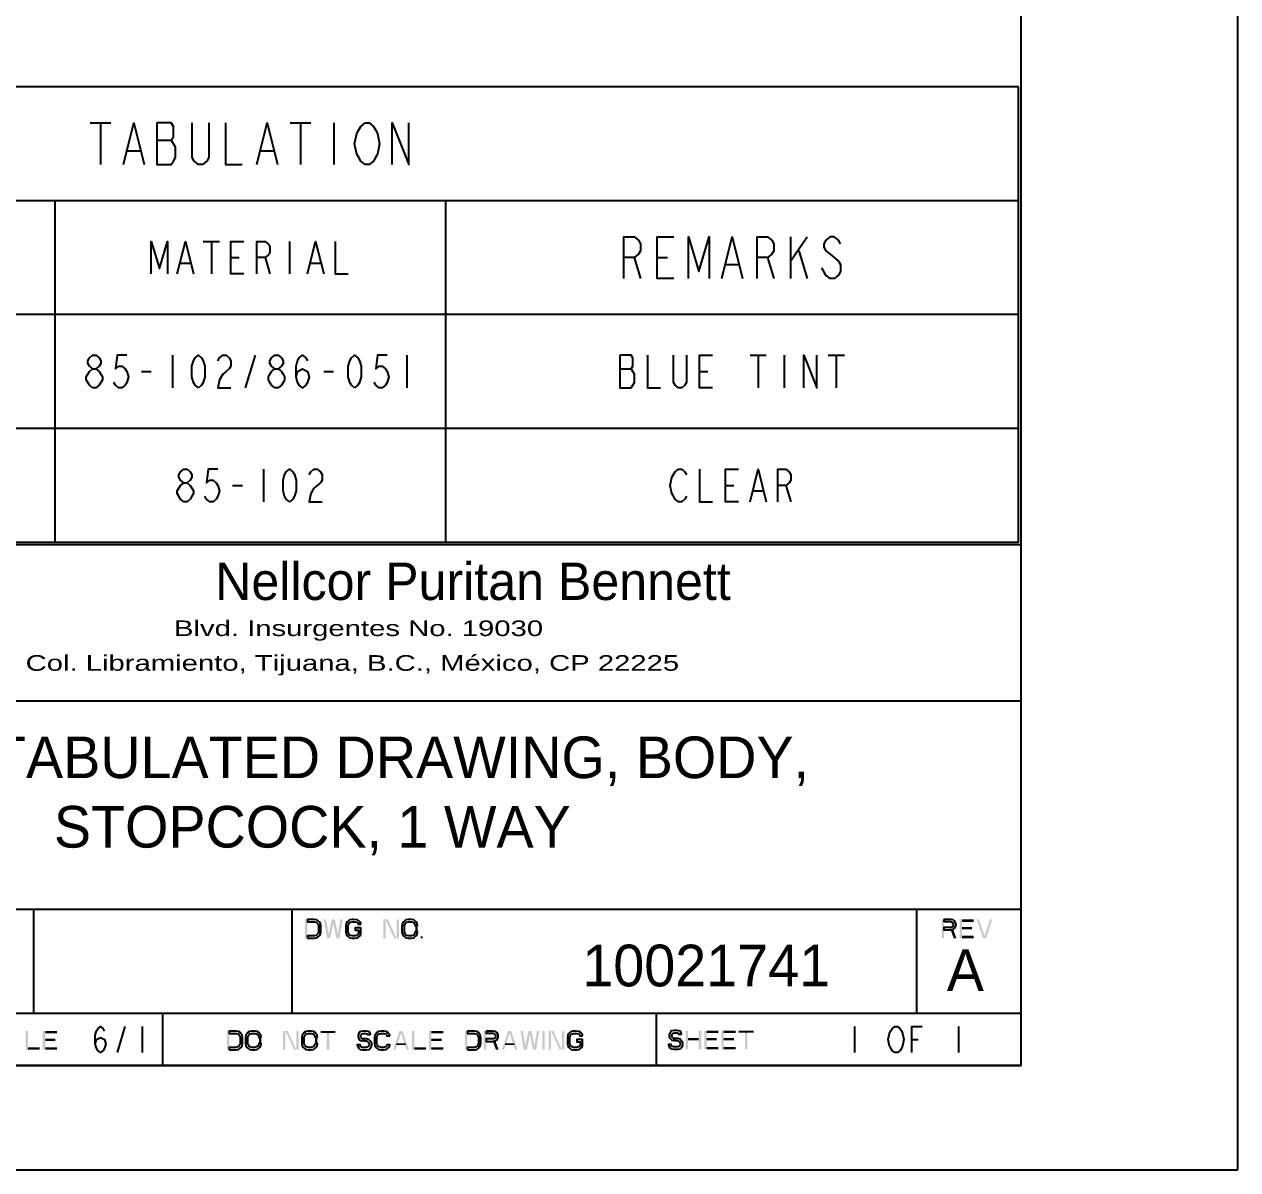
# Model space of a CAD drawing. Extents: x 0 to 34, y 0 to 22.
# Drawn here: x 28.17 to 34, y 0 to 5.5 of the extents above; entities that cross this region are included whole.
import ezdxf

# ---------------------------------------------------------------- set-up
doc = ezdxf.new("R2010")
doc.units = 0
doc.header["$LTSCALE"] = 1.87
doc.header["$MEASUREMENT"] = 0
doc.layers.get('0').update_dxf_attribs({"linetype": 'CONTINUOUS'})

msp = doc.modelspace()

# ---------------------------------------------------------------- linework, layer by layer
at = {"color": 7, "linetype": 'Continuous'}
for p, q in [((34, 0), (34, 22)), ((32.96, 0.5), (32.96, 21.5)), ((32.96, 3), (20.08, 3)), ((32.96, 0.5), (32.96, 3)), ((32.96, 2.25), (27.84, 2.25)), ((32.96, 1.25), (27.84, 1.25)), ((28.22, 0.75), (28.22, 1.25)), ((29.46, 0.75), (29.46, 1.25)), ((32.46, 0.75), (32.46, 1.25)), ((32.96, 0.75), (27.84, 0.75)), ((28.84, 0.5), (28.84, 0.75)), ((31.21, 0.5), (31.21, 0.75)), ((1.06, 0.5), (32.96, 0.5)), ((32.96, 0.5), (20.08, 0.5)), ((0, 0), (34, 0))]:
    msp.add_line(p, q, dxfattribs=at)
at = {"color": 2, "linetype": 'Continuous'}
for p, q in [((32.94768, 5.19966), (26.07268, 5.19966)), ((32.94768, 3.01216), (32.94768, 5.19966)), ((28.49018, 5.02623), (28.59018, 5.02623)), ((28.54018, 5.02623), (28.54018, 4.82623)), ((29.45018, 5.02623), (29.55018, 5.02623)), ((29.50018, 5.02623), (29.50018, 4.82623)), ((29.66018, 5.02623), (29.66018, 4.82623)), ((28.81018, 4.94289), (28.88018, 4.94289)), ((28.67018, 4.89289), (28.73018, 4.89289)), ((29.31018, 4.89289), (29.37018, 4.89289)), ((32.94768, 4.65279), (26.07268, 4.65279)), ((28.32268, 3.01216), (28.32268, 4.65279)), ((30.19768, 3.01216), (30.19768, 4.65279)), ((29.03362, 4.45748), (29.11174, 4.45748)), ((29.07268, 4.45748), (29.07268, 4.30123)), ((29.44768, 4.45748), (29.44768, 4.30123)), ((31.85268, 4.47935), (31.85268, 4.27935)), ((31.85268, 4.36268), (31.93268, 4.47935)), ((29.16643, 4.37935), (29.20549, 4.37935)), ((29.33049, 4.37935), (29.35393, 4.30123)), ((31.10268, 4.37935), (31.13268, 4.27935)), ((31.21268, 4.37935), (31.26268, 4.37935)), ((31.74268, 4.37935), (31.77268, 4.27935)), ((31.89268, 4.41268), (31.93268, 4.27935)), ((28.92424, 4.35331), (28.97112, 4.35331)), ((29.54924, 4.35331), (29.59612, 4.35331)), ((31.54268, 4.34602), (31.60268, 4.34602)), ((32.94768, 4.10591), (26.07268, 4.10591)), ((28.88518, 3.9106), (28.88518, 3.75435)), ((29.23674, 3.75435), (29.28362, 3.9106)), ((30.01018, 3.9106), (30.01018, 3.75435)), ((31.65862, 3.9106), (31.73674, 3.9106)), ((31.69768, 3.9106), (31.69768, 3.75435)), ((31.82268, 3.9106), (31.82268, 3.75435)), ((32.03362, 3.9106), (32.11174, 3.9106)), ((32.07268, 3.9106), (32.07268, 3.75435)), ((31.03362, 3.8455), (31.0883, 3.8455)), ((28.73674, 3.83248), (28.78362, 3.83248)), ((29.61174, 3.83248), (29.65862, 3.83248)), ((31.41643, 3.83248), (31.45549, 3.83248)), ((32.94768, 3.55904), (26.07268, 3.55904)), ((29.32268, 3.36373), (29.32268, 3.20748)), ((29.17424, 3.2856), (29.22112, 3.2856)), ((31.54143, 3.2856), (31.58049, 3.2856)), ((31.83049, 3.2856), (31.85393, 3.20748)), ((31.67424, 3.25956), (31.72112, 3.25956)), ((32.94768, 3.01216), (26.07268, 3.01216)), ((28.62125, 0.5625), (28.65875, 0.6875)), ((28.74, 0.6875), (28.74, 0.5625)), ((32.16, 0.6875), (32.16, 0.5625)), ((32.66, 0.6875), (32.66, 0.5625)), ((32.435, 0.625), (32.46625, 0.625))]:
    msp.add_line(p, q, dxfattribs=at)
for points in [[(28.65018, 4.82623), (28.70018, 5.02623), (28.75018, 4.82623)], [(28.81018, 5.02623), (28.81018, 4.82623), (28.88018, 4.82623), (28.89018, 4.84289), (28.90018, 4.85956), (28.90018, 4.90956), (28.89018, 4.92623), (28.88018, 4.94289), (28.89018, 4.95956), (28.89018, 5.00956), (28.88018, 5.02623), (28.81018, 5.02623)], [(29.06018, 5.02623), (29.06018, 4.85956), (29.05018, 4.84289), (29.03018, 4.82623), (29.01018, 4.82623), (28.99018, 4.84289), (28.98018, 4.85956), (28.98018, 5.02623)], [(29.14018, 5.02623), (29.14018, 4.82623), (29.22018, 4.82623)], [(29.29018, 4.82623), (29.34018, 5.02623), (29.39018, 4.82623)], [(29.86018, 4.85956), (29.85018, 4.84289), (29.83018, 4.82623), (29.81018, 4.82623), (29.79018, 4.84289), (29.78018, 4.85956), (29.77018, 4.87623), (29.76018, 4.92623), (29.77018, 4.97623), (29.78018, 4.99289), (29.79018, 5.00956), (29.81018, 5.02623), (29.83018, 5.02623), (29.85018, 5.00956), (29.86018, 4.99289), (29.87018, 4.97623), (29.88018, 4.92623), (29.87018, 4.87623), (29.86018, 4.85956)], [(29.94018, 4.82623), (29.94018, 5.02623), (30.02018, 4.82623), (30.02018, 5.02623)], [(28.78362, 4.30123), (28.78362, 4.45748), (28.82268, 4.32727), (28.86174, 4.45748), (28.86174, 4.30123)], [(28.90862, 4.30123), (28.94768, 4.45748), (28.98674, 4.30123)], [(29.22893, 4.30123), (29.16643, 4.30123), (29.16643, 4.45748), (29.22893, 4.45748)], [(29.29143, 4.30123), (29.29143, 4.45748), (29.33049, 4.45748), (29.34612, 4.44445), (29.35393, 4.43143), (29.35393, 4.40539), (29.34612, 4.39237), (29.33049, 4.37935), (29.29143, 4.37935)], [(29.53362, 4.30123), (29.57268, 4.45748), (29.61174, 4.30123)], [(29.66643, 4.45748), (29.66643, 4.30123), (29.72893, 4.30123)], [(31.05268, 4.27935), (31.05268, 4.47935), (31.10268, 4.47935), (31.12268, 4.46268), (31.13268, 4.44602), (31.13268, 4.41268), (31.12268, 4.39602), (31.10268, 4.37935), (31.05268, 4.37935)], [(31.29268, 4.27935), (31.21268, 4.27935), (31.21268, 4.47935), (31.29268, 4.47935)], [(31.36268, 4.27935), (31.36268, 4.47935), (31.41268, 4.31268), (31.46268, 4.47935), (31.46268, 4.27935)], [(31.52268, 4.27935), (31.57268, 4.47935), (31.62268, 4.27935)], [(31.69268, 4.27935), (31.69268, 4.47935), (31.74268, 4.47935), (31.76268, 4.46268), (31.77268, 4.44602), (31.77268, 4.41268), (31.76268, 4.39602), (31.74268, 4.37935), (31.69268, 4.37935)], [(32.09268, 4.44602), (32.08268, 4.46268), (32.06268, 4.47935), (32.04268, 4.47935), (32.02268, 4.46268), (32.01268, 4.44602), (32.01268, 4.42935), (32.02268, 4.41268), (32.04268, 4.39602), (32.06268, 4.37935), (32.08268, 4.36268), (32.09268, 4.34602), (32.09268, 4.31268), (32.08268, 4.29602), (32.06268, 4.27935), (32.04268, 4.27935), (32.02268, 4.29602), (32.01268, 4.31268), (32.00268, 4.32935)], [(28.50237, 3.8455), (28.48674, 3.85852), (28.47893, 3.87154), (28.47893, 3.88456), (28.48674, 3.89758), (28.50237, 3.9106), (28.51799, 3.9106), (28.53362, 3.89758), (28.54143, 3.88456), (28.54143, 3.87154), (28.53362, 3.85852), (28.51799, 3.8455)], [(28.66643, 3.9106), (28.61955, 3.9106), (28.61174, 3.8455), (28.62737, 3.85852), (28.64299, 3.85852), (28.65862, 3.8455), (28.66643, 3.83248), (28.67424, 3.80643), (28.66643, 3.78039), (28.65862, 3.76737), (28.64299, 3.75435), (28.62737, 3.75435), (28.61174, 3.76737), (28.60393, 3.78039)], [(29.01018, 3.75435), (28.99455, 3.76737), (28.98674, 3.78039), (28.97893, 3.80643), (28.97893, 3.85852), (28.98674, 3.88456), (28.99455, 3.89758), (29.01018, 3.9106), (29.0258, 3.89758), (29.03362, 3.88456), (29.04143, 3.85852), (29.04143, 3.80643), (29.03362, 3.78039), (29.0258, 3.76737), (29.01018, 3.75435)], [(29.10393, 3.88456), (29.11174, 3.89758), (29.12737, 3.9106), (29.14299, 3.9106), (29.15862, 3.89758), (29.16643, 3.88456), (29.16643, 3.85852), (29.15862, 3.8455), (29.14299, 3.83248), (29.12737, 3.81945), (29.11174, 3.79341), (29.10393, 3.75435), (29.16643, 3.75435)], [(29.37737, 3.8455), (29.36174, 3.85852), (29.35393, 3.87154), (29.35393, 3.88456), (29.36174, 3.89758), (29.37737, 3.9106), (29.39299, 3.9106), (29.40862, 3.89758), (29.41643, 3.88456), (29.41643, 3.87154), (29.40862, 3.85852), (29.39299, 3.8455)], [(29.47893, 3.80643), (29.48674, 3.83248), (29.51018, 3.8455), (29.53362, 3.83248), (29.54143, 3.80643), (29.53362, 3.78039), (29.5258, 3.76737), (29.51018, 3.75435), (29.49455, 3.76737), (29.48674, 3.78039), (29.47893, 3.80643), (29.47893, 3.85852), (29.48674, 3.88456), (29.49455, 3.89758), (29.51018, 3.9106), (29.5258, 3.89758), (29.53362, 3.88456)], [(29.76018, 3.75435), (29.74455, 3.76737), (29.73674, 3.78039), (29.72893, 3.80643), (29.72893, 3.85852), (29.73674, 3.88456), (29.74455, 3.89758), (29.76018, 3.9106), (29.77581, 3.89758), (29.78362, 3.88456), (29.79143, 3.85852), (29.79143, 3.80643), (29.78362, 3.78039), (29.77581, 3.76737), (29.76018, 3.75435)], [(29.91643, 3.9106), (29.86955, 3.9106), (29.86174, 3.8455), (29.87737, 3.85852), (29.89299, 3.85852), (29.90862, 3.8455), (29.91643, 3.83248), (29.92424, 3.80643), (29.91643, 3.78039), (29.90862, 3.76737), (29.89299, 3.75435), (29.87737, 3.75435), (29.86174, 3.76737), (29.85393, 3.78039)], [(31.03362, 3.9106), (31.03362, 3.75435), (31.0883, 3.75435), (31.09612, 3.76737), (31.10393, 3.78039), (31.10393, 3.81945), (31.09612, 3.83248), (31.0883, 3.8455), (31.09612, 3.85852), (31.09612, 3.89758), (31.0883, 3.9106), (31.03362, 3.9106)], [(31.16643, 3.9106), (31.16643, 3.75435), (31.22893, 3.75435)], [(31.35393, 3.9106), (31.35393, 3.78039), (31.34612, 3.76737), (31.33049, 3.75435), (31.31487, 3.75435), (31.29924, 3.76737), (31.29143, 3.78039), (31.29143, 3.9106)], [(31.47893, 3.75435), (31.41643, 3.75435), (31.41643, 3.9106), (31.47893, 3.9106)], [(31.91643, 3.75435), (31.91643, 3.9106), (31.97893, 3.75435), (31.97893, 3.9106)], [(28.50237, 3.75435), (28.48674, 3.76737), (28.47893, 3.78039), (28.47112, 3.79341), (28.47112, 3.80643), (28.47893, 3.81945), (28.48674, 3.83248), (28.50237, 3.8455), (28.51799, 3.8455), (28.53362, 3.83248), (28.54143, 3.81945), (28.54924, 3.80643), (28.54924, 3.79341), (28.54143, 3.78039), (28.53362, 3.76737), (28.51799, 3.75435), (28.50237, 3.75435)], [(29.37737, 3.75435), (29.36174, 3.76737), (29.35393, 3.78039), (29.34612, 3.79341), (29.34612, 3.80643), (29.35393, 3.81945), (29.36174, 3.83248), (29.37737, 3.8455), (29.39299, 3.8455), (29.40862, 3.83248), (29.41643, 3.81945), (29.42424, 3.80643), (29.42424, 3.79341), (29.41643, 3.78039), (29.40862, 3.76737), (29.39299, 3.75435), (29.37737, 3.75435)], [(28.93987, 3.29862), (28.92424, 3.31164), (28.91643, 3.32466), (28.91643, 3.33768), (28.92424, 3.35071), (28.93987, 3.36373), (28.95549, 3.36373), (28.97112, 3.35071), (28.97893, 3.33768), (28.97893, 3.32466), (28.97112, 3.31164), (28.95549, 3.29862)], [(29.10393, 3.36373), (29.05705, 3.36373), (29.04924, 3.29862), (29.06487, 3.31164), (29.08049, 3.31164), (29.09612, 3.29862), (29.10393, 3.2856), (29.11174, 3.25956), (29.10393, 3.23352), (29.09612, 3.2205), (29.08049, 3.20748), (29.06487, 3.20748), (29.04924, 3.2205), (29.04143, 3.23352)], [(29.44768, 3.20748), (29.43206, 3.2205), (29.42424, 3.23352), (29.41643, 3.25956), (29.41643, 3.31164), (29.42424, 3.33768), (29.43206, 3.35071), (29.44768, 3.36373), (29.46331, 3.35071), (29.47112, 3.33768), (29.47893, 3.31164), (29.47893, 3.25956), (29.47112, 3.23352), (29.46331, 3.2205), (29.44768, 3.20748)], [(29.54143, 3.33768), (29.54924, 3.35071), (29.56487, 3.36373), (29.58049, 3.36373), (29.59612, 3.35071), (29.60393, 3.33768), (29.60393, 3.31164), (29.59612, 3.29862), (29.58049, 3.2856), (29.56487, 3.27258), (29.54924, 3.24654), (29.54143, 3.20748), (29.60393, 3.20748)], [(31.35393, 3.23352), (31.34612, 3.2205), (31.33049, 3.20748), (31.31487, 3.20748), (31.29924, 3.2205), (31.29143, 3.23352), (31.28362, 3.24654), (31.2758, 3.2856), (31.28362, 3.32466), (31.29143, 3.33768), (31.29924, 3.35071), (31.31487, 3.36373), (31.33049, 3.36373), (31.34612, 3.35071), (31.35393, 3.33768)], [(31.41643, 3.36373), (31.41643, 3.20748), (31.47893, 3.20748)], [(31.60393, 3.20748), (31.54143, 3.20748), (31.54143, 3.36373), (31.60393, 3.36373)], [(31.65862, 3.20748), (31.69768, 3.36373), (31.73674, 3.20748)], [(31.79143, 3.20748), (31.79143, 3.36373), (31.83049, 3.36373), (31.84612, 3.35071), (31.85393, 3.33768), (31.85393, 3.31164), (31.84612, 3.29862), (31.83049, 3.2856), (31.79143, 3.2856)], [(28.93987, 3.20748), (28.92424, 3.2205), (28.91643, 3.23352), (28.90862, 3.24654), (28.90862, 3.25956), (28.91643, 3.27258), (28.92424, 3.2856), (28.93987, 3.29862), (28.95549, 3.29862), (28.97112, 3.2856), (28.97893, 3.27258), (28.98674, 3.25956), (28.98674, 3.24654), (28.97893, 3.23352), (28.97112, 3.2205), (28.95549, 3.20748), (28.93987, 3.20748)], [(28.515, 0.60417), (28.52125, 0.625), (28.54, 0.63542), (28.55875, 0.625), (28.565, 0.60417), (28.55875, 0.58333), (28.5525, 0.57292), (28.54, 0.5625), (28.5275, 0.57292), (28.52125, 0.58333), (28.515, 0.60417), (28.515, 0.64583), (28.52125, 0.66667), (28.5275, 0.67708), (28.54, 0.6875), (28.5525, 0.67708), (28.55875, 0.66667)], [(32.385, 0.58333), (32.37875, 0.57292), (32.36625, 0.5625), (32.35375, 0.5625), (32.34125, 0.57292), (32.335, 0.58333), (32.32875, 0.59375), (32.3225, 0.625), (32.32875, 0.65625), (32.335, 0.66667), (32.34125, 0.67708), (32.35375, 0.6875), (32.36625, 0.6875), (32.37875, 0.67708), (32.385, 0.66667), (32.39125, 0.65625), (32.3975, 0.625), (32.39125, 0.59375), (32.385, 0.58333)], [(32.435, 0.5625), (32.435, 0.6875), (32.485, 0.6875)]]:
    msp.add_lwpolyline(points, dxfattribs=at)
for points in [[(29.53388, 1.11162), (29.56763, 1.11162), (29.57888, 1.11354), (29.58638, 1.11928), (29.59013, 1.12311), (29.59576, 1.13077), (29.59763, 1.14226), (29.59763, 1.17098), (29.59576, 1.18247), (29.59013, 1.19013), (29.58638, 1.19396), (29.57888, 1.19971), (29.56763, 1.20162), (29.53388, 1.20162), (29.53388, 1.19013), (29.56763, 1.19013), (29.57513, 1.18822), (29.58076, 1.18439), (29.58451, 1.17864), (29.58638, 1.17098), (29.58638, 1.14226), (29.58451, 1.1346), (29.58076, 1.12886), (29.57513, 1.12503), (29.56763, 1.12311), (29.53388, 1.12311), (29.53388, 1.11162)], [(29.79076, 1.17864), (29.79076, 1.18247), (29.78513, 1.19013), (29.78138, 1.19396), (29.77388, 1.19971), (29.75513, 1.20162), (29.74763, 1.20162), (29.73638, 1.19971), (29.72888, 1.19396), (29.72513, 1.19013), (29.71951, 1.18247), (29.71763, 1.17098), (29.71763, 1.14226), (29.71951, 1.13077), (29.72513, 1.12311), (29.72888, 1.11928), (29.73638, 1.11354), (29.74763, 1.11162), (29.76263, 1.11162), (29.77388, 1.11354), (29.78138, 1.11928), (29.78513, 1.12311), (29.79076, 1.13077), (29.79076, 1.16141), (29.76263, 1.16141), (29.76263, 1.14992), (29.77951, 1.14992), (29.77951, 1.1346), (29.77576, 1.12886), (29.77013, 1.12503), (29.76263, 1.12311), (29.74763, 1.12311), (29.74013, 1.12503), (29.73451, 1.12886), (29.73076, 1.1346), (29.72888, 1.14226), (29.72888, 1.17098), (29.73076, 1.17864), (29.73451, 1.18439), (29.74013, 1.18822), (29.74763, 1.19013), (29.76263, 1.19013), (29.77013, 1.18822), (29.77576, 1.18439), (29.77763, 1.17864), (29.79076, 1.17864)], [(30.06263, 1.17098), (30.06076, 1.18247), (30.05513, 1.19013), (30.05138, 1.19396), (30.04388, 1.19971), (30.03263, 1.20162), (30.01763, 1.20162), (30.00638, 1.19971), (29.99888, 1.19396), (29.99513, 1.19013), (29.98951, 1.18247), (29.98763, 1.17098), (29.98763, 1.14226), (29.98951, 1.13077), (29.99513, 1.12311), (29.99888, 1.11928), (30.00638, 1.11354), (30.01763, 1.11162), (30.03263, 1.11162), (30.04388, 1.11354), (30.05138, 1.11928), (30.05513, 1.12311), (30.06076, 1.13077), (30.06263, 1.14226), (30.05138, 1.14226), (30.04951, 1.1346), (30.04576, 1.12886), (30.04013, 1.12503), (30.03263, 1.12311), (30.01763, 1.12311), (30.01013, 1.12503), (30.00451, 1.12886), (30.00076, 1.1346), (29.99888, 1.14226), (29.99888, 1.17098), (30.00076, 1.17864), (30.00451, 1.18439), (30.01013, 1.18822), (30.01763, 1.19013), (30.03263, 1.19013), (30.04013, 1.18822), (30.04576, 1.18439), (30.04951, 1.17864), (30.05138, 1.17098), (30.06263, 1.17098)], [(32.58947, 1.20162), (32.58947, 1.19205), (32.62322, 1.19205), (32.62884, 1.18822), (32.63259, 1.18439), (32.63447, 1.17864), (32.63447, 1.17481), (32.63259, 1.16907), (32.62884, 1.16524), (32.62322, 1.16332), (32.58947, 1.16332), (32.58947, 1.15183), (32.62322, 1.15183), (32.63447, 1.15566), (32.64009, 1.15949), (32.64572, 1.16715), (32.64759, 1.17481), (32.64759, 1.17864), (32.64572, 1.1863), (32.64009, 1.19396), (32.63447, 1.19971), (32.62322, 1.20162), (32.58947, 1.20162)], [(29.15801, 0.57608), (29.19176, 0.57608), (29.20301, 0.57799), (29.21051, 0.58374), (29.21426, 0.58756), (29.21988, 0.59522), (29.22176, 0.60671), (29.22176, 0.63544), (29.21988, 0.64693), (29.21426, 0.65459), (29.21051, 0.65842), (29.20301, 0.66416), (29.19176, 0.66608), (29.15801, 0.66608), (29.15801, 0.65459), (29.19176, 0.65459), (29.19926, 0.65267), (29.20488, 0.64884), (29.20863, 0.6431), (29.21051, 0.63544), (29.21051, 0.60671), (29.20863, 0.59905), (29.20488, 0.59331), (29.19926, 0.58948), (29.19176, 0.58756), (29.15801, 0.58756), (29.15801, 0.57608)], [(29.31176, 0.63544), (29.30988, 0.64693), (29.30426, 0.65459), (29.30051, 0.65842), (29.29301, 0.66416), (29.28176, 0.66608), (29.26676, 0.66608), (29.25551, 0.66416), (29.24801, 0.65842), (29.24426, 0.65459), (29.23863, 0.64693), (29.23676, 0.63544), (29.23676, 0.60671), (29.23863, 0.59522), (29.24426, 0.58756), (29.24801, 0.58374), (29.25551, 0.57799), (29.26676, 0.57608), (29.28176, 0.57608), (29.29301, 0.57799), (29.30051, 0.58374), (29.30426, 0.58756), (29.30988, 0.59522), (29.31176, 0.60671), (29.30051, 0.60671), (29.29863, 0.59905), (29.29488, 0.59331), (29.28926, 0.58948), (29.28176, 0.58756), (29.26676, 0.58756), (29.25926, 0.58948), (29.25363, 0.59331), (29.24988, 0.59905), (29.24801, 0.60671), (29.24801, 0.63544), (29.24988, 0.6431), (29.25363, 0.64884), (29.25926, 0.65267), (29.26676, 0.65459), (29.28176, 0.65459), (29.28926, 0.65267), (29.29488, 0.64884), (29.29863, 0.6431), (29.30051, 0.63544), (29.31176, 0.63544)], [(29.58176, 0.63544), (29.57988, 0.64693), (29.57426, 0.65459), (29.57051, 0.65842), (29.56301, 0.66416), (29.55176, 0.66608), (29.53676, 0.66608), (29.52551, 0.66416), (29.51801, 0.65842), (29.51426, 0.65459), (29.50863, 0.64693), (29.50676, 0.63544), (29.50676, 0.60671), (29.50863, 0.59522), (29.51426, 0.58756), (29.51801, 0.58374), (29.52551, 0.57799), (29.53676, 0.57608), (29.55176, 0.57608), (29.56301, 0.57799), (29.57051, 0.58374), (29.57426, 0.58756), (29.57988, 0.59522), (29.58176, 0.60671), (29.57051, 0.60671), (29.56863, 0.59905), (29.56488, 0.59331), (29.55926, 0.58948), (29.55176, 0.58756), (29.53676, 0.58756), (29.52926, 0.58948), (29.52363, 0.59331), (29.51988, 0.59905), (29.51801, 0.60671), (29.51801, 0.63544), (29.51988, 0.6431), (29.52363, 0.64884), (29.52926, 0.65267), (29.53676, 0.65459), (29.55176, 0.65459), (29.55926, 0.65267), (29.56488, 0.64884), (29.56863, 0.6431), (29.57051, 0.63544), (29.58176, 0.63544)], [(29.83676, 0.64884), (29.83676, 0.65076), (29.83113, 0.66225), (29.82551, 0.66416), (29.81426, 0.66608), (29.80113, 0.66608), (29.78988, 0.66416), (29.78426, 0.66225), (29.77863, 0.65076), (29.77676, 0.6431), (29.77676, 0.63927), (29.77863, 0.63161), (29.78426, 0.62395), (29.78988, 0.62012), (29.80113, 0.6182), (29.80113, 0.62778), (29.79551, 0.62969), (29.79176, 0.63352), (29.78988, 0.63927), (29.78988, 0.6431), (29.79176, 0.64884), (29.79551, 0.65267), (29.80113, 0.65459), (29.81426, 0.65459), (29.81988, 0.65267), (29.82176, 0.64884), (29.83676, 0.64884)], [(29.92863, 0.6431), (29.92863, 0.64693), (29.92301, 0.65459), (29.91926, 0.65842), (29.91176, 0.66416), (29.90051, 0.66608), (29.88551, 0.66608), (29.87426, 0.66416), (29.86676, 0.65842), (29.86301, 0.65459), (29.85738, 0.64693), (29.85551, 0.63544), (29.85551, 0.60671), (29.85738, 0.59522), (29.86301, 0.58756), (29.86676, 0.58374), (29.87426, 0.57799), (29.88551, 0.57608), (29.90051, 0.57608), (29.91176, 0.57799), (29.91926, 0.58374), (29.92301, 0.58756), (29.92863, 0.59522), (29.92863, 0.59905), (29.91551, 0.59905), (29.91363, 0.59331), (29.90801, 0.58948), (29.90051, 0.58756), (29.88551, 0.58756), (29.87801, 0.58948), (29.87238, 0.59331), (29.86863, 0.59905), (29.86676, 0.60671), (29.86676, 0.63544), (29.86863, 0.6431), (29.87238, 0.64884), (29.87801, 0.65267), (29.88551, 0.65459), (29.90051, 0.65459), (29.90801, 0.65267), (29.91363, 0.64884), (29.91551, 0.6431), (29.92863, 0.6431)], [(30.30176, 0.57608), (30.33551, 0.57608), (30.34676, 0.57799), (30.35426, 0.58374), (30.35801, 0.58756), (30.36363, 0.59522), (30.36551, 0.60671), (30.36551, 0.63544), (30.36363, 0.64693), (30.35801, 0.65459), (30.35426, 0.65842), (30.34676, 0.66416), (30.33551, 0.66608), (30.30176, 0.66608), (30.30176, 0.65459), (30.33551, 0.65459), (30.34301, 0.65267), (30.34863, 0.64884), (30.35238, 0.6431), (30.35426, 0.63544), (30.35426, 0.60671), (30.35238, 0.59905), (30.34863, 0.59331), (30.34301, 0.58948), (30.33551, 0.58756), (30.30176, 0.58756), (30.30176, 0.57608)], [(30.39176, 0.66608), (30.39176, 0.6565), (30.42551, 0.6565), (30.43113, 0.65267), (30.43488, 0.64884), (30.43676, 0.6431), (30.43676, 0.63927), (30.43488, 0.63352), (30.43113, 0.62969), (30.42551, 0.62778), (30.39176, 0.62778), (30.39176, 0.61629), (30.42551, 0.61629), (30.43676, 0.62012), (30.44238, 0.62395), (30.44801, 0.63161), (30.44988, 0.63927), (30.44988, 0.6431), (30.44801, 0.65076), (30.44238, 0.65842), (30.43676, 0.66416), (30.42551, 0.66608), (30.39176, 0.66608)], [(30.85488, 0.6431), (30.85488, 0.64693), (30.84926, 0.65459), (30.84551, 0.65842), (30.83801, 0.66416), (30.81926, 0.66608), (30.81176, 0.66608), (30.80051, 0.66416), (30.79301, 0.65842), (30.78926, 0.65459), (30.78363, 0.64693), (30.78176, 0.63544), (30.78176, 0.60671), (30.78363, 0.59522), (30.78926, 0.58756), (30.79301, 0.58374), (30.80051, 0.57799), (30.81176, 0.57608), (30.82676, 0.57608), (30.83801, 0.57799), (30.84551, 0.58374), (30.84926, 0.58756), (30.85488, 0.59522), (30.85488, 0.62586), (30.82676, 0.62586), (30.82676, 0.61437), (30.84363, 0.61437), (30.84363, 0.59905), (30.83988, 0.59331), (30.83426, 0.58948), (30.82676, 0.58756), (30.81176, 0.58756), (30.80426, 0.58948), (30.79863, 0.59331), (30.79488, 0.59905), (30.79301, 0.60671), (30.79301, 0.63544), (30.79488, 0.6431), (30.79863, 0.64884), (30.80426, 0.65267), (30.81176, 0.65459), (30.82676, 0.65459), (30.83426, 0.65267), (30.83988, 0.64884), (30.84176, 0.6431), (30.85488, 0.6431)], [(31.33024, 0.65115), (31.33024, 0.65307), (31.32462, 0.66456), (31.31899, 0.66647), (31.30774, 0.66839), (31.29462, 0.66839), (31.28337, 0.66647), (31.27774, 0.66456), (31.27212, 0.65307), (31.27024, 0.64541), (31.27024, 0.64158), (31.27212, 0.63392), (31.27774, 0.62626), (31.28337, 0.62243), (31.29462, 0.62052), (31.29462, 0.63009), (31.28899, 0.632), (31.28524, 0.63583), (31.28337, 0.64158), (31.28337, 0.64541), (31.28524, 0.65115), (31.28899, 0.65498), (31.29462, 0.6569), (31.30774, 0.6569), (31.31336, 0.65498), (31.31524, 0.65115), (31.33024, 0.65115)], [(29.80113, 0.6182), (29.81613, 0.6182), (29.82176, 0.61437), (29.82738, 0.61054), (29.82926, 0.6048), (29.82926, 0.59905), (29.82738, 0.59331), (29.82363, 0.58948), (29.81801, 0.58756), (29.79738, 0.58756), (29.79176, 0.58948), (29.78801, 0.59139), (29.78613, 0.59905), (29.77301, 0.59905), (29.77488, 0.59139), (29.78051, 0.58374), (29.78613, 0.57799), (29.79738, 0.57608), (29.81801, 0.57608), (29.82926, 0.57799), (29.83488, 0.58374), (29.84051, 0.59139), (29.84238, 0.59905), (29.84238, 0.6048), (29.84051, 0.61246), (29.83301, 0.62012), (29.82926, 0.62395), (29.81801, 0.62778), (29.80113, 0.62778), (29.80113, 0.6182)], [(31.29462, 0.62052), (31.30962, 0.62052), (31.31524, 0.61669), (31.32087, 0.61286), (31.32274, 0.60711), (31.32274, 0.60137), (31.32087, 0.59562), (31.31712, 0.59179), (31.31149, 0.58988), (31.29087, 0.58988), (31.28524, 0.59179), (31.28149, 0.59371), (31.27962, 0.60137), (31.26649, 0.60137), (31.26837, 0.59371), (31.27399, 0.58605), (31.27962, 0.5803), (31.29087, 0.57839), (31.31149, 0.57839), (31.32274, 0.5803), (31.32837, 0.58605), (31.33399, 0.59371), (31.33587, 0.60137), (31.33587, 0.60711), (31.33399, 0.61477), (31.32649, 0.62243), (31.32274, 0.62626), (31.31149, 0.63009), (31.29462, 0.63009), (31.29462, 0.62052)]]:
    msp.add_lwpolyline(points, close=True, dxfattribs=at)
for points in [[(29.52263, 1.20162), (29.52263, 1.11162), (29.53388, 1.20162), (29.53388, 1.11162)], [(29.61263, 1.20162), (29.62763, 1.11162), (29.62388, 1.20162), (29.63888, 1.11162)], [(29.65013, 1.20162), (29.63138, 1.11162), (29.66138, 1.20162), (29.64263, 1.11162)], [(29.65388, 1.20162), (29.67263, 1.11162), (29.66513, 1.20162), (29.68388, 1.11162)], [(29.69138, 1.20162), (29.67638, 1.11162), (29.70263, 1.20162), (29.68763, 1.11162)], [(29.89763, 1.20162), (29.89763, 1.11162), (29.90888, 1.20162), (29.90888, 1.11162)], [(29.90888, 1.20162), (29.95013, 1.11162), (29.92013, 1.20162), (29.96138, 1.11162)], [(29.96138, 1.20162), (29.96138, 1.11162), (29.97263, 1.20162), (29.97263, 1.11162)], [(30.06263, 1.17098), (30.05138, 1.17098), (30.06263, 1.14226), (30.05138, 1.14226)], [(32.57822, 1.20162), (32.57822, 1.11162), (32.58947, 1.20162), (32.58947, 1.11162)], [(32.66447, 1.20162), (32.66447, 1.11162), (32.67572, 1.20162), (32.67572, 1.11162)], [(32.67572, 1.20162), (32.67572, 1.19013), (32.73197, 1.20162), (32.73197, 1.19013)], [(32.67572, 1.16524), (32.67572, 1.15375), (32.72447, 1.16524), (32.72447, 1.15375)], [(32.74697, 1.20162), (32.77697, 1.11162), (32.75822, 1.20162), (32.78822, 1.11162)], [(32.81072, 1.20162), (32.78072, 1.11162), (32.82197, 1.20162), (32.79197, 1.11162)], [(30.07763, 1.1212), (30.07763, 1.11162), (30.08701, 1.1212), (30.08701, 1.11162)], [(32.61947, 1.15758), (32.63634, 1.11162), (32.63259, 1.15758), (32.64947, 1.11162)], [(32.67572, 1.12311), (32.67572, 1.11162), (32.73197, 1.12311), (32.73197, 1.11162)], [(28.18081, 0.6664), (28.18081, 0.5764), (28.19206, 0.6664), (28.19206, 0.5764)], [(28.26331, 0.6664), (28.26331, 0.5764), (28.27457, 0.6664), (28.27457, 0.5764)], [(28.27457, 0.6664), (28.27457, 0.65491), (28.33081, 0.6664), (28.33081, 0.65491)], [(29.14676, 0.66608), (29.14676, 0.57608), (29.15801, 0.66608), (29.15801, 0.57608)], [(29.41676, 0.66608), (29.41676, 0.57608), (29.42801, 0.66608), (29.42801, 0.57608)], [(29.42801, 0.66608), (29.46926, 0.57608), (29.43926, 0.66608), (29.48051, 0.57608)], [(29.48051, 0.66608), (29.48051, 0.57608), (29.49176, 0.66608), (29.49176, 0.57608)], [(29.59676, 0.66608), (29.59676, 0.6565), (29.66801, 0.66608), (29.66801, 0.6565)], [(29.62676, 0.6565), (29.62676, 0.57608), (29.63801, 0.6565), (29.63801, 0.57608)], [(29.94551, 0.57608), (29.97551, 0.66608), (29.95676, 0.57608), (29.98676, 0.66608)], [(30.00926, 0.57608), (30.02051, 0.57608), (29.97926, 0.66608), (29.99051, 0.66608)], [(30.03551, 0.66608), (30.03551, 0.57608), (30.04676, 0.66608), (30.04676, 0.57608)], [(30.11801, 0.66608), (30.11801, 0.57608), (30.12926, 0.66608), (30.12926, 0.57608)], [(30.12926, 0.66608), (30.12926, 0.65459), (30.18551, 0.66608), (30.18551, 0.65459)], [(30.29051, 0.66608), (30.29051, 0.57608), (30.30176, 0.66608), (30.30176, 0.57608)], [(30.38051, 0.66608), (30.38051, 0.57608), (30.39176, 0.66608), (30.39176, 0.57608)], [(30.46676, 0.57608), (30.49676, 0.66608), (30.47801, 0.57608), (30.50801, 0.66608)], [(30.53051, 0.57608), (30.54176, 0.57608), (30.50051, 0.66608), (30.51176, 0.66608)], [(30.55676, 0.66608), (30.57176, 0.57608), (30.56801, 0.66608), (30.58301, 0.57608)], [(30.59426, 0.66608), (30.57551, 0.57608), (30.60551, 0.66608), (30.58676, 0.57608)], [(30.59801, 0.66608), (30.61676, 0.57608), (30.60926, 0.66608), (30.62801, 0.57608)], [(30.63551, 0.66608), (30.62051, 0.57608), (30.64676, 0.66608), (30.63176, 0.57608)], [(30.66176, 0.66608), (30.66176, 0.57608), (30.67301, 0.66608), (30.67301, 0.57608)], [(30.69176, 0.66608), (30.69176, 0.57608), (30.70301, 0.66608), (30.70301, 0.57608)], [(30.70301, 0.66608), (30.74426, 0.57608), (30.71426, 0.66608), (30.75551, 0.57608)], [(30.75551, 0.66608), (30.75551, 0.57608), (30.76676, 0.66608), (30.76676, 0.57608)], [(31.34899, 0.66839), (31.34899, 0.57839), (31.36024, 0.66839), (31.36024, 0.57839)], [(31.41274, 0.66839), (31.41274, 0.57839), (31.42399, 0.66839), (31.42399, 0.57839)], [(31.43899, 0.66839), (31.43899, 0.57839), (31.45024, 0.66839), (31.45024, 0.57839)], [(31.45024, 0.66839), (31.45024, 0.6569), (31.50649, 0.66839), (31.50649, 0.6569)], [(31.52149, 0.66839), (31.52149, 0.57839), (31.53274, 0.66839), (31.53274, 0.57839)], [(31.53274, 0.66839), (31.53274, 0.6569), (31.58899, 0.66839), (31.58899, 0.6569)], [(31.60399, 0.66839), (31.60399, 0.65881), (31.67524, 0.66839), (31.67524, 0.65881)], [(31.63399, 0.65881), (31.63399, 0.57839), (31.64524, 0.65881), (31.64524, 0.57839)], [(28.19206, 0.58789), (28.19206, 0.5764), (28.24831, 0.58789), (28.24831, 0.5764)], [(28.27457, 0.63002), (28.27457, 0.61853), (28.32331, 0.63002), (28.32331, 0.61853)], [(28.27457, 0.58789), (28.27457, 0.5764), (28.33081, 0.58789), (28.33081, 0.5764)], [(29.31176, 0.63544), (29.30051, 0.63544), (29.31176, 0.60671), (29.30051, 0.60671)], [(29.58176, 0.63544), (29.57051, 0.63544), (29.58176, 0.60671), (29.57051, 0.60671)], [(29.96051, 0.60671), (29.96051, 0.59905), (30.00551, 0.60671), (30.00551, 0.59905)], [(30.04676, 0.58756), (30.04676, 0.57608), (30.10301, 0.58756), (30.10301, 0.57608)], [(30.12926, 0.62969), (30.12926, 0.6182), (30.17801, 0.62969), (30.17801, 0.6182)], [(30.12926, 0.58756), (30.12926, 0.57608), (30.18551, 0.58756), (30.18551, 0.57608)], [(30.42176, 0.62203), (30.43863, 0.57608), (30.43488, 0.62203), (30.45176, 0.57608)], [(30.48176, 0.60671), (30.48176, 0.59905), (30.52676, 0.60671), (30.52676, 0.59905)], [(31.36024, 0.632), (31.36024, 0.62052), (31.41274, 0.632), (31.41274, 0.62052)], [(31.45024, 0.632), (31.45024, 0.62052), (31.49899, 0.632), (31.49899, 0.62052)], [(31.45024, 0.58988), (31.45024, 0.57839), (31.50649, 0.58988), (31.50649, 0.57839)], [(31.53274, 0.632), (31.53274, 0.62052), (31.58149, 0.632), (31.58149, 0.62052)], [(31.53274, 0.58988), (31.53274, 0.57839), (31.58899, 0.58988), (31.58899, 0.57839)]]:
    msp.add_solid(points, dxfattribs=at)

# ---------------------------------------------------------------- texts
at = {"color": 7, "lineweight": 15, "width": 1.4}
for s, p in [('Blvd. Insurgentes No. 19030', (28.89303, 2.56243)), ('Col. Libramiento, Tijuana, B.C., México, CP 22225', (28.18064, 2.39584))]:
    msp.add_text(s, height=0.0750093, dxfattribs=at).set_placement(p)
at = {"color": 7, "lineweight": 0, "insert": (30.32832, 2.8243), "char_height": 0.18, "width": 4.166134, "attachment_point": 5}
msp.add_mtext('Nellcor Puritan Bennett', dxfattribs=at)
at = {"color": 1, "insert": (28.0192, 2.08018), "char_height": 0.2, "attachment_point": 1}
msp.add_mtext('{\\C7;TABULATED DRAWING, BODY,\\P    STOPCOCK, 1 WAY}', dxfattribs=at)
at = {"color": 1, "insert": (30.85332, 1.08057), "char_height": 0.2, "width": 1.6351, "attachment_point": 1}
msp.add_mtext('{\\C7;10021741}', dxfattribs=at)
at = {"insert": (32.60333, 1.05809), "char_height": 0.2, "width": 0.2484, "attachment_point": 1}
msp.add_mtext('A', dxfattribs=at)

doc.saveas('drawing.dxf')
